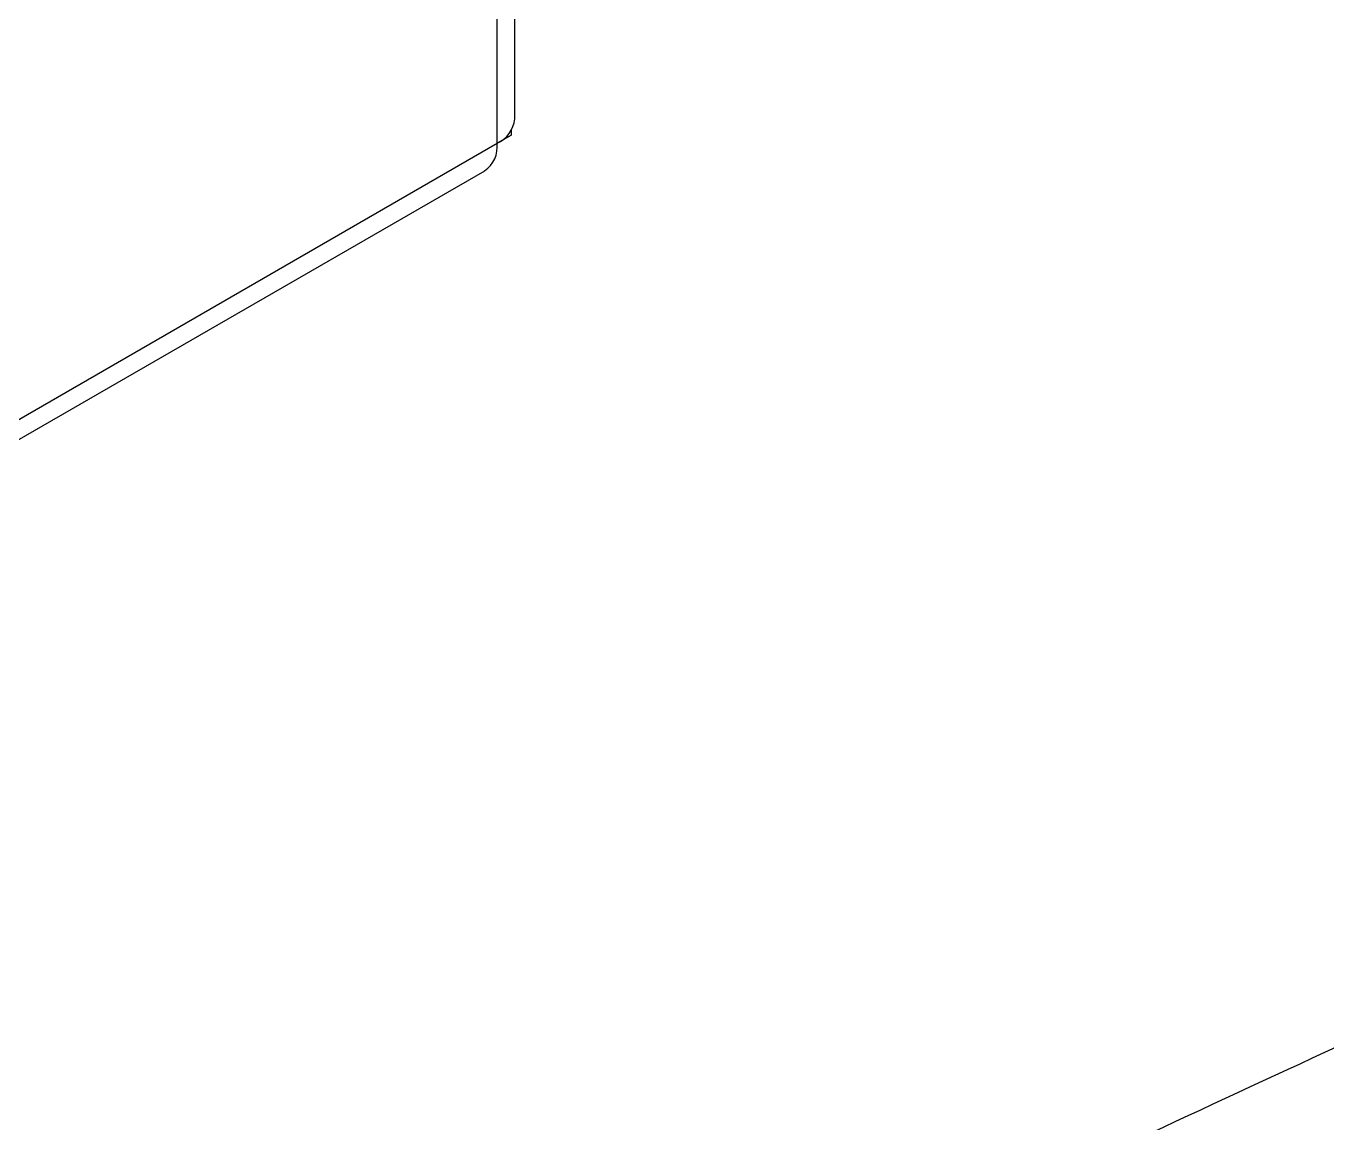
# Model space of a CAD drawing. Extents: x 11 to 120, y 2 to 94.
# Drawn here: x 87.533 to 89.48, y 78.698 to 80.34 of the extents above; entities that cross this region are included whole.
import ezdxf

# ---------------------------------------------------------------- set-up
doc = ezdxf.new("R2010")
doc.units = 0
doc.header["$MEASUREMENT"] = 0
doc.layers.add('OBJECT', color=7, linetype='CONTINUOUS')

msp = doc.modelspace()

# ---------------------------------------------------------------- linework, layer by layer
at = {"layer": 'OBJECT'}
for p, q in [((88.2377, 80.1645), (88.2377, 82.9289)), ((88.2641, 80.2013), (88.2641, 82.9137)), ((88.2377, 80.1645), (88.2589, 80.1768)), ((88.2589, 80.1768), (88.2377, 80.1645)), ((88.2589, 80.184), (88.2589, 80.1768)), ((87.0554, 79.482), (88.2377, 80.1645)), ((87.0554, 79.4516), (88.2191, 80.1233))]:
    msp.add_line(p, q, dxfattribs=at)
for centre, radius, start, end in [((88.219, 80.2058), 0.0453, 294.3737, 354.3063), ((88.1938, 80.1596), 0.0442, 304.859, 6.4536)]:
    msp.add_arc(centre, radius, start, end, dxfattribs=at)
msp.add_open_spline([(91.1002, 79.5015), (90.9139, 79.426), (90.5261, 79.2689), (89.9412, 79.0157), (89.3451, 78.7445), (88.8481, 78.509), (88.5519, 78.3597), (88.4512, 78.309)], degree=3, knots=[0, 0, 0, 0, 0.207955, 0.433014, 0.658319, 0.883829, 1, 1, 1, 1], dxfattribs=at)

doc.saveas('drawing.dxf')
